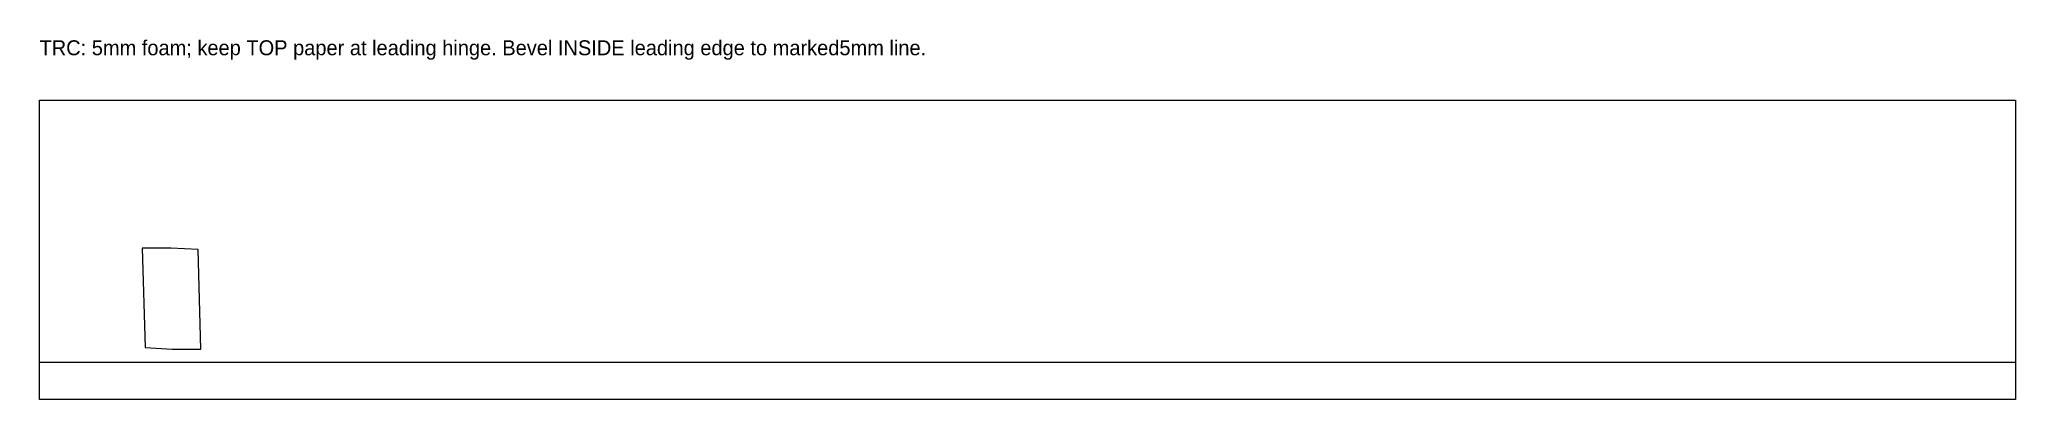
# Model space of a CAD drawing. Header units: millimetres. Extents: x 0 to 264, y 0 to 48.
import ezdxf

# ---------------------------------------------------------------- set-up
doc = ezdxf.new("R2010")
doc.units = ezdxf.units.MM
for name, color, linetype in [('BEVEL_REFERENCE_DO_NOT_CUT', 2, 'Continuous'), ('CUT', 7, 'Continuous'), ('LABEL_DO_NOT_CUT', 3, 'Continuous')]:
    doc.layers.add(name, color=color, linetype=linetype)

msp = doc.modelspace()

# ---------------------------------------------------------------- linework, layer by layer
at = {"layer": 'BEVEL_REFERENCE_DO_NOT_CUT'}
msp.add_line((0, 5), (264.04, 5), dxfattribs=at)
at = {"layer": 'CUT'}
for points in [[(0, 0), (0, 40.03), (264.04, 40.03), (264.04, 0)], [(21.56, 6.75), (21.2, 20.04), (17.55, 20.25), (13.73, 20.25), (14.1, 6.96), (17.74, 6.75)]]:
    msp.add_lwpolyline(points, close=True, dxfattribs=at)

# ---------------------------------------------------------------- texts
at = {"layer": 'LABEL_DO_NOT_CUT'}
msp.add_text('TRC: 5mm foam; keep TOP paper at leading hinge. Bevel INSIDE leading edge to marked5mm line.', height=2, dxfattribs=at).set_placement((0, 46.03))

doc.saveas('drawing.dxf')
